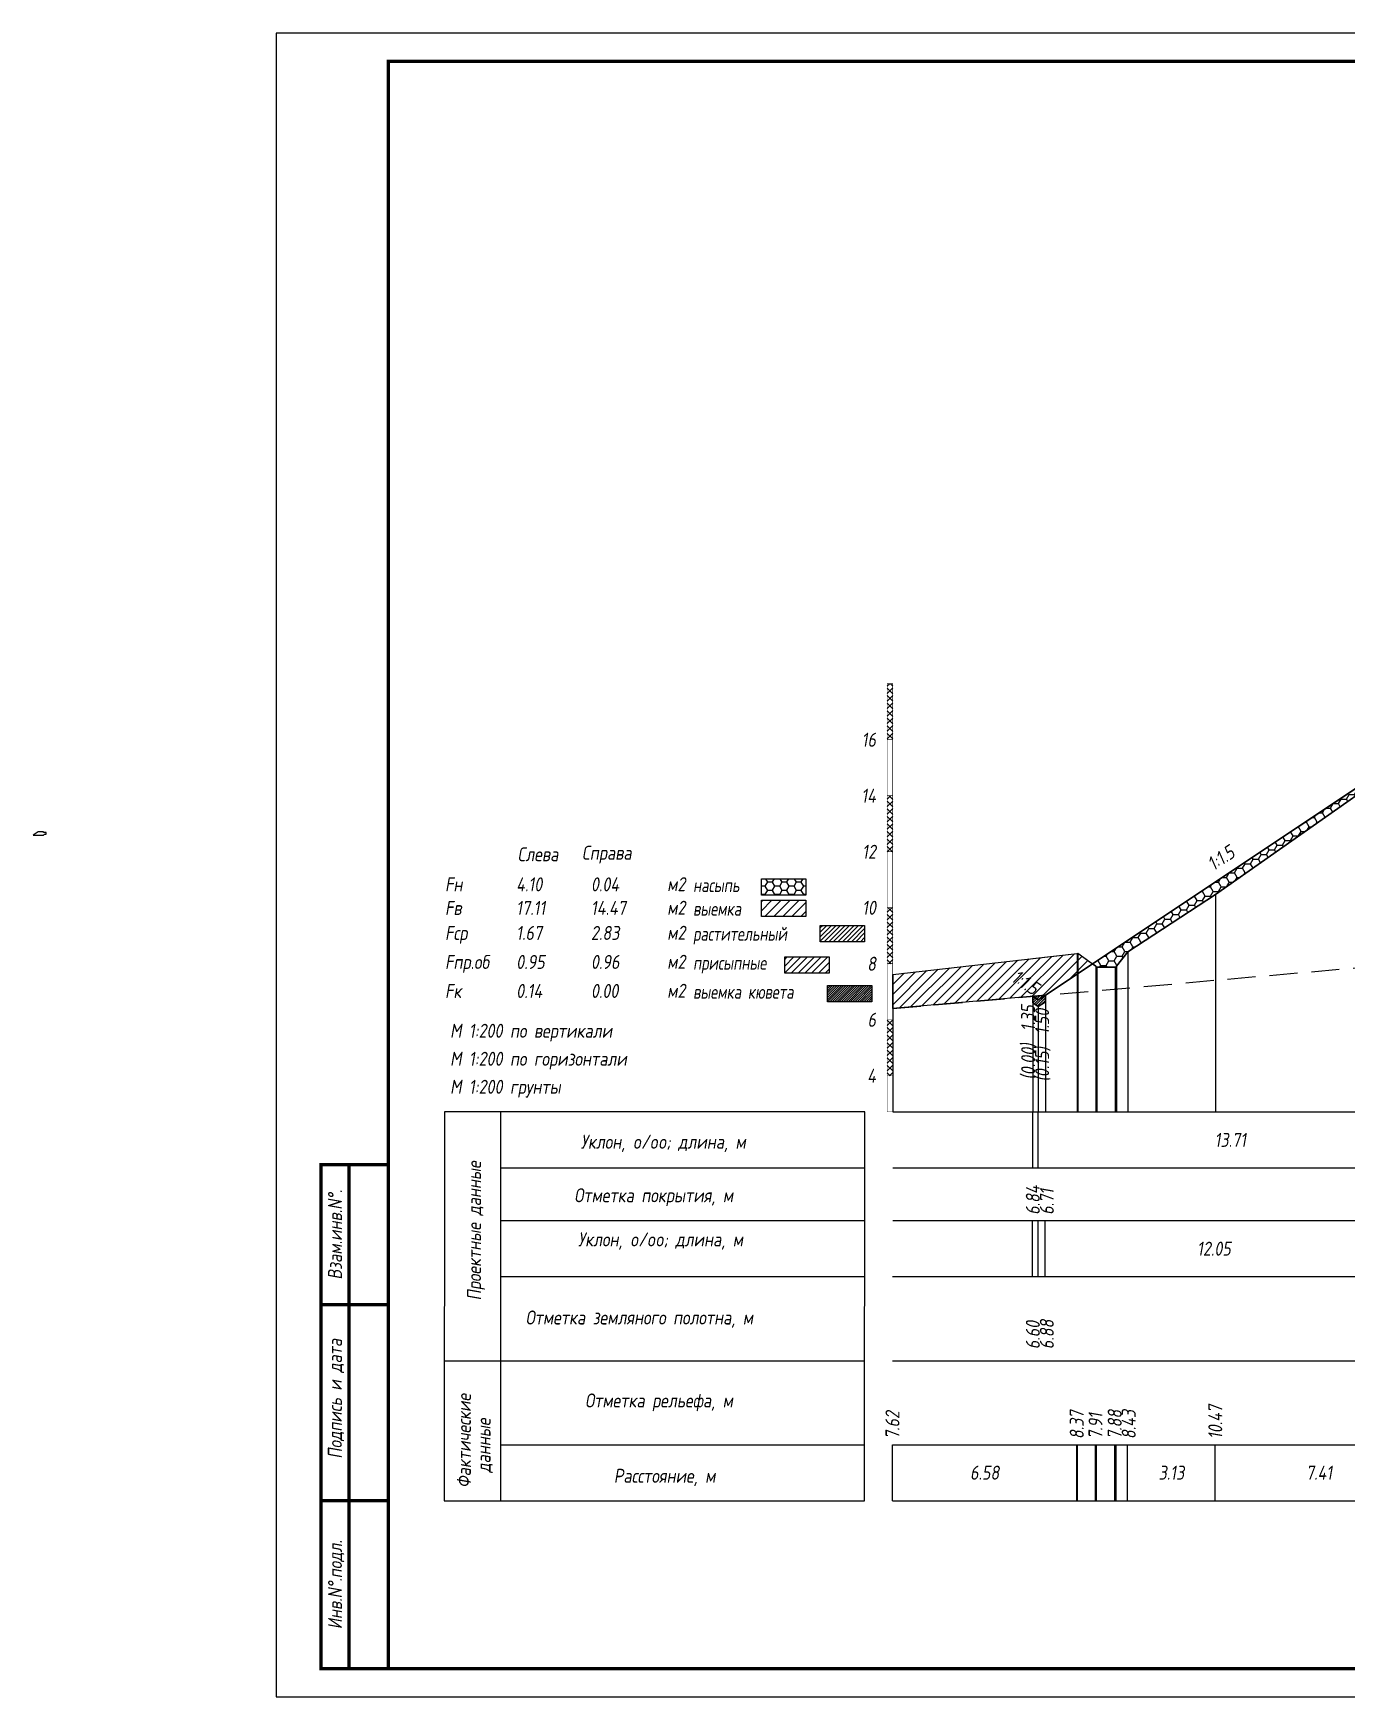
# Model space of a CAD drawing. Extents: x -717 to 1451, y -133302 to 233.
# Drawn here: x -73.4 to 161, y -104444.4 to -104147.4 of the extents above; entities that cross this region are included whole.
import ezdxf
from ezdxf.enums import TextEntityAlignment as Align

# ---------------------------------------------------------------- set-up
doc = ezdxf.new("R2010")
doc.units = 0
doc.linetypes.add('штриховая', pattern=[0.75, 0.5, -0.25])
for name, color, linetype in [('Зарамочное оформление', 7, 'Continuous'), ('Интерполированный поперечник', 2, 'Continuous'), ('Код_510', 7, 'Continuous'), ('Код_514', 1, 'Continuous'), ('Код_516', 1, 'Continuous'), ('Контур_0', 7, 'Continuous'), ('Контур_508', 7, 'Continuous'), ('Контур_512', 7, 'Continuous'), ('Контур_513', 7, 'Continuous'), ('Контур_818', 7, 'Continuous'), ('Красный поперечник', 1, 'Continuous'), ('Линейка абсолютных высот', 7, 'Continuous'), ('Объем выемки', 7, 'Continuous'), ('Объем кюветов', 7, 'Continuous'), ('Объем насыпи', 7, 'Continuous'), ('Объем присыпных обочин', 7, 'Continuous'), ('Объем срезки растительного слоя', 7, 'Continuous'), ('Объём_2650', 7, 'Continuous'), ('Объём_2661', 7, 'Continuous'), ('Объём_2663', 7, 'Continuous'), ('Объём_2666', 7, 'Continuous'), ('Рабочие отметки', 7, 'Continuous'), ('Рабочие отметки доп.', 7, 'Continuous'), ('Таблица', 7, 'Continuous'), ('Уклоны проезжей части', 7, 'Continuous'), ('Черный поперечник', 3, 'Continuous')]:
    doc.layers.add(name, color=color, linetype=linetype)
for name, color, linetype, true_color in [('Контур_2570', 7, 'Continuous', 0x80ff00), ('Контур_2583', 3, 'Continuous', 0x00ff00), ('Контур_2736', 4, 'Continuous', 0x00ffff), ('Контур_2737', 4, 'Continuous', 0x00ffff), ('Контур_2738', 4, 'Continuous', 0x00ffff), ('Контур_2739', 4, 'Continuous', 0x00ffff), ('Контур_2741', 4, 'Continuous', 0x00ffff), ('Контур_2742', 4, 'Continuous', 0x00ffff), ('Контур_2743', 4, 'Continuous', 0x00ffff), ('Контур_2744', 7, 'Continuous', 0xa4ffff), ('Контур_2745', 7, 'Continuous', 0xa4ffff), ('Контур_2747', 4, 'Continuous', 0x00ffff), ('Контур_2748', 4, 'Continuous', 0x00ffff), ('Контур_2749', 4, 'Continuous', 0x00ffff), ('Контур_2750', 4, 'Continuous', 0x00ffff), ('Контур_2751', 4, 'Continuous', 0x00ffff), ('Контур_2752', 4, 'Continuous', 0x00ffff), ('Контур_703', 4, 'Continuous', 0x00ffff), ('Контур_705', 4, 'Continuous', 0x00ffff), ('Контур_707', 4, 'Continuous', 0x00ffff), ('Контур_720', 131, 'Continuous', 0xaaffff), ('Объём_2563', 7, 'Continuous', 0xff8000), ('Объём_2570', 7, 'Continuous', 0x80ff00), ('Объём_2583', 3, 'Continuous', 0x00ff00), ('Объём_2594', 3, 'Continuous', 0x00ff00), ('Объём_2600', 7, 'Continuous', 0x808000), ('Объём_2620', 2, 'Continuous', 0xffff00)]:
    doc.layers.add(name, color=color, linetype=linetype, true_color=true_color)
doc.styles.add('М', font='romand.shx', dxfattribs={"width": 0.8, "oblique": 10, "height": 2.5})
pattern_1 = [(45.0000013, (0, 0), (-0.6735192404, 0.673519211), []), (135.0000003, (0, 0), (-0.673519222, -0.67351923), [])]

# ---------------------------------------------------------------- blocks, each defined once
blk = doc.blocks.new('условные обозначения')
at = {"layer": 'Объём_2563'}
h = blk.add_hatch(dxfattribs=at)
h.set_pattern_fill('ANSI31', color=256, scale=0.3)
h.set_pattern_definition([(45, (-34.5, -100.5), (-0.673519, 0.673519), [])])
h.paths.add_polyline_path([(18.26, 7.53), (27.08, 7.53), (27.08, 4.62), (18.26, 4.62)])
at = {"layer": 'Объём_2570'}
h = blk.add_hatch(dxfattribs=at)
h.set_pattern_fill('ANSI31', color=3, scale=0.2)
h.set_pattern_definition([(45, (-32.9034, -100.5), (-0.4490128, 0.4490128), [])])
h.paths.add_polyline_path([(25.29, 13.16), (34.12, 13.16), (34.12, 10.25), (25.29, 10.25)])
at = {"layer": 'Объём_2600'}
h = blk.add_hatch(dxfattribs=at)
h.set_pattern_fill('ANSI31', color=6, scale=0.4)
h.set_pattern_definition([(45, (-34.5, -100.5), (-0.898026, 0.898026), [])])
h.paths.add_polyline_path([(13.63, 17.67), (22.46, 17.67), (22.46, 14.76), (13.63, 14.76)])
at = {"layer": 'Объём_2620'}
h = blk.add_hatch(dxfattribs=at)
h.set_pattern_fill('ANSI31', color=2, scale=0.1)
h.set_pattern_definition([(45, (-33.755, -100.5), (-0.2245064, 0.2245064), [])])
h.paths.add_polyline_path([(26.75, 2.41), (35.57, 2.41), (35.57, -0.5), (26.75, -0.5)])
at = {"layer": 'Объём_2650'}
h = blk.add_hatch(dxfattribs=at)
h.set_pattern_fill('HONEY', color=5, scale=0.3)
h.set_pattern_definition([(0, (-34.5, -100.5), (1.42875, 0.824889), [0.9525, -1.905]), (120, (-34.5, -100.5), (-1.42875, 0.824889), [0.9525, -1.905]), (60, (-34.5, -100.5), (3e-09, 1.6497784), [-1.905, 0.9525])])
h.paths.add_polyline_path([(13.63, 21.49), (22.46, 21.49), (22.46, 18.58), (13.63, 18.58)])
at = {"layer": 'Объём_2563'}
blk.add_lwpolyline([(18.26, 7.53), (27.08, 7.53), (27.08, 4.62), (18.26, 4.62)], close=True, dxfattribs=at)
at = {"layer": 'Объём_2620', "color": 2}
blk.add_lwpolyline([(26.75, 2.41), (35.57, 2.41), (35.57, -0.5), (26.75, -0.5)], close=True, dxfattribs=at)
at = {"layer": 'Объём_2650', "color": 5}
blk.add_lwpolyline([(13.63, 21.49), (22.46, 21.49), (22.46, 18.58), (13.63, 18.58)], close=True, dxfattribs=at)
at = {"layer": 'Объём_2650', "color": 6}
blk.add_lwpolyline([(13.63, 17.67), (22.46, 17.67), (22.46, 14.76), (13.63, 14.76)], close=True, dxfattribs=at)
at = {"layer": 'Объём_2650', "color": 3}
blk.add_lwpolyline([(25.29, 13.16), (34.12, 13.16), (34.12, 10.25), (25.29, 10.25)], close=True, dxfattribs=at)
at = {"layer": 'Объем насыпи', "color": 1, "style": 'М', "oblique": 10, "width": 0.8}
for s, p in [('насыпь', (0.09, 19.09)), ('выемка', (0.09, 14.89)), ('растительный', (0.09, 10.42)), ('присыпные', (0.09, 5.24)), ('выемка кювета', (0.09, 0.06))]:
    blk.add_text(s, height=2.5, dxfattribs=at).set_placement(p)

msp = doc.modelspace()

# ---------------------------------------------------------------- hatches: boundary and pattern name
at = {"layer": 'Линейка абсолютных высот'}
h = msp.add_hatch(dxfattribs=at)
h.set_pattern_fill('ANSI37', scale=0.3, style=0)
h.set_pattern_definition(pattern_1)
h.paths.add_polyline_path([(80, -104273.557), (80, -104263.557), (79, -104263.557), (79, -104273.557)])
h = msp.add_hatch(dxfattribs=at)
h.set_pattern_fill('ANSI37', scale=0.3, style=0)
h.set_pattern_definition(pattern_1)
h.paths.add_polyline_path([(80, -104293.557), (80, -104283.557), (79, -104283.557), (79, -104293.557)])
h = msp.add_hatch(dxfattribs=at)
h.set_pattern_fill('ANSI37', scale=0.3, style=0)
h.set_pattern_definition(pattern_1)
h.paths.add_polyline_path([(80, -104313.557), (80, -104303.557), (79, -104303.557), (79, -104313.557)])
h = msp.add_hatch(dxfattribs=at)
h.set_pattern_fill('ANSI37', scale=0.3, style=0)
h.set_pattern_definition(pattern_1)
h.paths.add_polyline_path([(80, -104333.557), (80, -104323.557), (79, -104323.557), (79, -104333.557)])
at = {"layer": 'Объём_2600'}
h = msp.add_hatch(dxfattribs=at)
h.set_pattern_fill('HONEY', color=5, scale=0.3)
h.paths.add_polyline_path([(119.667, -104314.134), (116.414, -104314.143), (116.238, -104313.994), (115.636, -104313.56), (167.511, -104278.977), (169.269, -104278.924), (137.619, -104301.203), (121.963, -104311.424), (119.951, -104313.967), (119.81, -104314.132)])
h = msp.add_hatch(dxfattribs=at)
h.set_pattern_fill('ANSI31', color=6, scale=0.4)
h.paths.add_polyline_path([(80, -104315.454), (112.894, -104311.727), (113.036, -104311.686), (115.636, -104313.56), (107.249, -104319.152), (80, -104321.546)])
at = {"layer": 'Объём_2620'}
h = msp.add_hatch(dxfattribs=at)
h.set_pattern_fill('ANSI31', color=2, scale=0.1)
h.paths.add_polyline_path([(105, -104320.551), (105, -104319.349), (107.249, -104319.152), (107.249, -104320.353), (105.976, -104321.202)])

# ---------------------------------------------------------------- linework, layer by layer
at = {"layer": 'Интерполированный поперечник', "linetype": 'штриховая', "ltscale": 10, "flags": 128}
msp.add_lwpolyline([(80, -104321.546), (335.466, -104299.096)], dxfattribs=at)
at = {"layer": 'Код_510'}
for p, q in [((79.946, -104409.421), (79.946, -104399.421)), ((112.839, -104409.421), (112.839, -104399.421)), ((112.982, -104409.421), (112.982, -104399.421)), ((116.184, -104409.421), (116.184, -104399.421)), ((116.36, -104409.421), (116.36, -104399.421)), ((119.613, -104409.421), (119.613, -104399.421)), ((119.756, -104409.421), (119.756, -104399.421)), ((119.897, -104409.421), (119.897, -104399.421)), ((121.909, -104409.421), (121.909, -104399.421)), ((137.565, -104409.421), (137.565, -104399.421))]:
    msp.add_line(p, q, dxfattribs=at)
at = {"layer": 'Код_514'}
for p, q in [((105, -104350), (105, -104340)), ((105.976, -104350), (105.976, -104340))]:
    msp.add_line(p, q, dxfattribs=at)
at = {"layer": 'Код_516'}
for p, q in [((104.946, -104369.421), (104.946, -104359.421)), ((105.922, -104369.421), (105.922, -104359.421)), ((107.194, -104369.421), (107.194, -104359.421)), ((107.194, -104369.421), (107.194, -104359.421))]:
    msp.add_line(p, q, dxfattribs=at)
at = {"layer": 'Контур_0', "flags": 128}
for points in [[(174.526, -104274.3), (107.249, -104319.152), (107.249, -104319.152), (107.249, -104319.152), (107.249, -104319.152), (107.249, -104319.152), (107.249, -104319.152), (107.249, -104319.152), (107.249, -104319.152), (107.249, -104319.152), (107.249, -104319.152), (107.249, -104319.152), (107.249, -104319.152), (107.249, -104319.152), (107.249, -104319.152), (105.976, -104320), (105.976, -104320), (105, -104319.349), (105, -104319.349), (105, -104319.349), (105, -104319.349), (105, -104319.349), (105, -104319.349), (105, -104319.349), (105, -104319.349), (105, -104319.349), (105, -104319.349), (105, -104319.349), (105, -104319.349), (105, -104319.349)], [(174.526, -104274.3), (107.249, -104319.152), (107.249, -104319.152), (107.249, -104319.152), (107.249, -104319.152), (107.249, -104319.152), (107.249, -104319.152), (107.249, -104319.152), (107.249, -104319.152), (107.249, -104319.152), (107.249, -104319.152), (107.249, -104319.152), (107.249, -104319.152), (107.249, -104319.152), (107.249, -104319.152), (105.976, -104320)]]:
    msp.add_lwpolyline(points, dxfattribs=at)
at = {"layer": 'Контур_2570', "flags": 128}
msp.add_lwpolyline([(80, -104315.454), (112.894, -104311.727), (113.036, -104311.686), (116.238, -104313.994), (116.414, -104314.143), (119.667, -104314.134), (119.81, -104314.132), (119.951, -104313.967), (121.963, -104311.424), (137.619, -104301.203), (174.661, -104275.129)], dxfattribs=at)
at = {"layer": 'Контур_2583', "flags": 128}
msp.add_lwpolyline([(105, -104320.551), (105.976, -104321.202), (107.249, -104320.353), (107.249, -104319.152), (105.976, -104320), (105, -104319.349), (105, -104320.551)], dxfattribs=at)
at = {"layer": 'Контур_2736', "flags": 128}
for points in [[(174.526, -104274.3), (107.249, -104319.152)], [(107.249, -104319.152), (105.976, -104320)]]:
    msp.add_lwpolyline(points, dxfattribs=at)
at = {"layer": 'Контур_2737', "flags": 128}
msp.add_lwpolyline([(107.249, -104319.152), (107.249, -104319.152)], dxfattribs=at)
at = {"layer": 'Контур_2738', "flags": 128}
msp.add_lwpolyline([(107.249, -104319.152), (107.249, -104319.152)], dxfattribs=at)
at = {"layer": 'Контур_2739', "flags": 128}
msp.add_lwpolyline([(107.249, -104319.152), (107.249, -104319.152)], dxfattribs=at)
at = {"layer": 'Контур_2741', "flags": 128}
msp.add_lwpolyline([(105, -104319.349), (105, -104319.349)], dxfattribs=at)
at = {"layer": 'Контур_2742', "flags": 128}
msp.add_lwpolyline([(105, -104319.349), (105, -104319.349)], dxfattribs=at)
at = {"layer": 'Контур_2743', "flags": 128}
msp.add_lwpolyline([(105, -104319.349), (105, -104319.349)], dxfattribs=at)
at = {"layer": 'Контур_2744', "flags": 128}
msp.add_lwpolyline([(105, -104319.349), (105, -104319.349)], dxfattribs=at)
msp.add_lwpolyline([(105, -104319.349), (105, -104319.349)], dxfattribs=at)
msp.add_lwpolyline([(105, -104319.349), (105, -104319.349)], dxfattribs=at)
msp.add_lwpolyline([(105, -104319.349), (105, -104319.349)], dxfattribs=at)
msp.add_lwpolyline([(105, -104319.349), (105, -104319.349)], dxfattribs=at)
msp.add_lwpolyline([(105, -104319.349), (105, -104319.349)], dxfattribs=at)
at = {"layer": 'Контур_2745', "flags": 128}
msp.add_lwpolyline([(107.249, -104319.152), (107.249, -104319.152)], dxfattribs=at)
msp.add_lwpolyline([(107.249, -104319.152), (107.249, -104319.152)], dxfattribs=at)
msp.add_lwpolyline([(107.249, -104319.152), (107.249, -104319.152)], dxfattribs=at)
msp.add_lwpolyline([(107.249, -104319.152), (107.249, -104319.152)], dxfattribs=at)
msp.add_lwpolyline([(107.249, -104319.152), (107.249, -104319.152)], dxfattribs=at)
msp.add_lwpolyline([(107.249, -104319.152), (107.249, -104319.152)], dxfattribs=at)
at = {"layer": 'Контур_2747', "flags": 128}
msp.add_lwpolyline([(107.249, -104319.152), (107.249, -104319.152)], dxfattribs=at)
at = {"layer": 'Контур_2748', "flags": 128}
msp.add_lwpolyline([(107.249, -104319.152), (107.249, -104319.152)], dxfattribs=at)
at = {"layer": 'Контур_2749', "flags": 128}
msp.add_lwpolyline([(107.249, -104319.152), (107.249, -104319.152)], dxfattribs=at)
at = {"layer": 'Контур_2750', "flags": 128}
msp.add_lwpolyline([(105, -104319.349), (105, -104319.349)], dxfattribs=at)
at = {"layer": 'Контур_2751', "flags": 128}
msp.add_lwpolyline([(105, -104319.349), (105, -104319.349)], dxfattribs=at)
at = {"layer": 'Контур_2752', "flags": 128}
msp.add_lwpolyline([(105, -104319.349), (105, -104319.349)], dxfattribs=at)
at = {"layer": 'Контур_508', "flags": 128}
msp.add_lwpolyline([(105, -104320.551), (105.976, -104321.202), (107.249, -104320.353), (107.249, -104319.152), (167.511, -104278.977), (230.177, -104277.097), (292.843, -104278.977), (324.471, -104300.062)], dxfattribs=at)
at = {"layer": 'Контур_512', "flags": 128}
msp.add_lwpolyline([(105, -104320.551), (105.976, -104321.202), (107.249, -104320.353), (107.249, -104319.152), (167.511, -104278.977), (230.177, -104277.097), (292.843, -104278.977), (324.471, -104300.062)], dxfattribs=at)
at = {"layer": 'Контур_513', "flags": 128}
msp.add_lwpolyline([(105, -104320.551), (105.976, -104321.202), (107.249, -104320.353), (107.249, -104319.152), (167.511, -104278.977), (230.177, -104277.097), (292.843, -104278.977), (324.471, -104300.062)], dxfattribs=at)
at = {"layer": 'Контур_703', "flags": 128}
msp.add_lwpolyline([(174.526, -104274.3), (107.249, -104319.152)], dxfattribs=at)
at = {"layer": 'Контур_705', "flags": 128}
msp.add_lwpolyline([(107.249, -104319.152), (107.249, -104319.152)], dxfattribs=at)
at = {"layer": 'Контур_707', "flags": 128}
msp.add_lwpolyline([(105.976, -104320), (105, -104319.349)], dxfattribs=at)
at = {"layer": 'Контур_720', "flags": 128}
msp.add_lwpolyline([(105.976, -104320), (105.976, -104320)], dxfattribs=at)
at = {"layer": 'Контур_818', "flags": 128}
msp.add_lwpolyline([(105, -104312.621), (112.894, -104311.727), (113.036, -104311.686), (116.238, -104313.994), (116.414, -104314.143), (119.667, -104314.134), (119.81, -104314.132), (119.951, -104313.967), (121.963, -104311.424), (137.619, -104301.203), (174.661, -104275.129)], dxfattribs=at)
at = {"layer": 'Красный поперечник'}
for p, q in [((105.976, -104320), (174.526, -104274.3)), ((105, -104319.349), (105.976, -104320)), ((105, -104320.551), (105, -104340)), ((105.976, -104321.202), (105.976, -104340)), ((107.249, -104319.152), (107.249, -104340)), ((107.249, -104320.353), (107.249, -104340))]:
    msp.add_line(p, q, dxfattribs=at)
at = {"layer": 'Линейка абсолютных высот', "color": 7, "const_width": 0.1, "flags": 128}
for points in [[(80, -104273.557), (80, -104263.557), (79, -104263.557), (79, -104273.557), (80, -104273.557)], [(80, -104283.557), (80, -104273.557), (79, -104273.557), (79, -104283.557), (80, -104283.557)], [(80, -104293.557), (80, -104283.557), (79, -104283.557), (79, -104293.557), (80, -104293.557)], [(80, -104303.557), (80, -104293.557), (79, -104293.557), (79, -104303.557), (80, -104303.557)], [(80, -104313.557), (80, -104303.557), (79, -104303.557), (79, -104313.557), (80, -104313.557)], [(80, -104323.557), (80, -104313.557), (79, -104313.557), (79, -104323.557), (80, -104323.557)], [(80, -104333.557), (80, -104323.557), (79, -104323.557), (79, -104333.557), (80, -104333.557)], [(80, -104340), (80, -104333.557), (79, -104333.557), (79, -104340), (80, -104340)]]:
    msp.add_lwpolyline(points, dxfattribs=at)
at = {"layer": 'Объём_2563', "color": 250, "flags": 128}
msp.add_lwpolyline([(-71.413, -104290.402), (-71.113, -104290.396), (-71.113, -104290.127), (-71.613, -104290.127), (-71.613, -104289.986), (-72.513, -104290.022), (-73.413, -104290.622), (-71.596, -104290.586), (-71.413, -104290.402)], dxfattribs=at)
at = {"layer": 'Объём_2583', "flags": 128}
msp.add_lwpolyline([(105, -104320.551), (105.976, -104321.202), (107.249, -104320.353), (107.249, -104319.152), (105.976, -104320), (105, -104319.349), (105, -104320.551)], dxfattribs=at)
at = {"layer": 'Объём_2594', "flags": 128}
msp.add_lwpolyline([(107.249, -104319.152), (105.976, -104320), (105, -104319.349)], dxfattribs=at)
at = {"layer": 'Объём_2600', "color": 5, "flags": 128}
msp.add_lwpolyline([(119.667, -104314.134), (116.414, -104314.143), (116.238, -104313.994), (115.636, -104313.56), (167.511, -104278.977), (169.269, -104278.924), (137.619, -104301.203), (121.963, -104311.424), (119.951, -104313.967), (119.81, -104314.132), (119.667, -104314.134), (119.667, -104314.134)], dxfattribs=at)
at = {"layer": 'Объём_2620', "flags": 128}
msp.add_lwpolyline([(105, -104320.551), (105, -104319.349), (107.249, -104319.152), (107.249, -104320.353), (105.976, -104321.202), (105, -104320.551), (105, -104320.551)], dxfattribs=at)
at = {"layer": 'Объём_2650', "color": 6, "flags": 128}
msp.add_lwpolyline([(80, -104315.454), (112.894, -104311.727), (113.036, -104311.686), (115.636, -104313.56), (107.249, -104319.152), (80, -104321.546), (80, -104315.454), (80, -104315.454), (80, -104315.454), (80, -104315.454), (80, -104315.454)], dxfattribs=at)
at = {"layer": 'Объём_2661', "flags": 128}
msp.add_lwpolyline([(174.526, -104274.3), (107.249, -104319.152)], dxfattribs=at)
at = {"layer": 'Объём_2663', "flags": 128}
msp.add_lwpolyline([(107.249, -104319.152), (105.976, -104320), (105, -104319.349)], dxfattribs=at)
at = {"layer": 'Объём_2666', "flags": 128}
msp.add_lwpolyline([(174.526, -104274.3), (107.249, -104319.152)], dxfattribs=at)
at = {"layer": 'Таблица'}
for p, q in [((80, -104340), (349.471, -104340)), ((80, -104350), (349.471, -104350)), ((80, -104359.421), (349.471, -104359.421)), ((79.946, -104369.421), (349.417, -104369.421)), ((79.946, -104384.421), (349.417, -104384.421)), ((79.946, -104399.421), (349.417, -104399.421)), ((79.946, -104409.421), (349.417, -104409.421))]:
    msp.add_line(p, q, dxfattribs=at)
at = {"layer": 'Таблица', "linetype": 'Continuous', "flags": 128}
for points in [[(0, -104340), (-0.054, -104409.421)], [(75, -104340), (0, -104340)], [(10, -104340), (10, -104409.421)], [(74.946, -104409.421), (75, -104340)], [(10, -104350), (75, -104350)], [(10, -104359.421), (75, -104359.421)], [(9.946, -104369.421), (74.946, -104369.421)], [(-0.054, -104384.421), (74.946, -104384.421)], [(9.946, -104399.421), (74.946, -104399.421)], [(-0.054, -104409.421), (74.946, -104409.421)]]:
    msp.add_lwpolyline(points, dxfattribs=at)
at = {"layer": 'Черный поперечник', "color": 7}
for p, q in [((137.619, -104301.203), (137.619, -104340)), ((112.894, -104311.727), (112.894, -104340)), ((113.036, -104311.686), (113.036, -104340)), ((121.963, -104311.424), (121.963, -104340)), ((116.238, -104313.994), (116.238, -104340)), ((116.414, -104314.143), (116.414, -104340)), ((119.667, -104314.134), (119.667, -104340)), ((119.81, -104314.132), (119.81, -104340)), ((119.951, -104313.967), (119.951, -104340)), ((80, -104315.454), (80, -104340))]:
    msp.add_line(p, q, dxfattribs=at)
at = {"layer": 'Черный поперечник', "flags": 128}
msp.add_lwpolyline([(80, -104315.454), (112.894, -104311.727), (113.036, -104311.686), (116.238, -104313.994), (116.414, -104314.143), (119.667, -104314.134), (119.81, -104314.132), (119.951, -104313.967), (121.963, -104311.424), (137.619, -104301.203), (174.661, -104275.129)], dxfattribs=at)

# ---------------------------------------------------------------- block references
at = {"layer": 'Объём_2570', "xscale": 0.9}
msp.add_blockref('условные обозначения', (44.274, -104319.86), dxfattribs=at)

# ---------------------------------------------------------------- texts
at = {"style": 'М', "oblique": 10, "width": 0.8}
msp.add_text('М 1:200 грунты', height=2.5, dxfattribs=at).set_placement((0.973, -104336.769))
at = {"layer": 'Код_510', "style": 'М', "oblique": 10, "width": 0.8}
for s, p in [('10.47', (137.565, -104398.421)), ('7.62', (79.946, -104398.421)), ('8.37', (112.839, -104398.421)), ('7.91', (116.184, -104398.421)), ('7.88', (119.613, -104398.421)), ('8.43', (122.113, -104398.421))]:
    msp.add_text(s, height=2.5, rotation=90, dxfattribs=at).set_placement(p, align=Align.MIDDLE_LEFT)
for s, p in [('6.58', (96.392, -104404.421)), ('3.13', (129.737, -104404.421)), ('7.41', (156.086, -104404.421))]:
    msp.add_text(s, height=2.5, dxfattribs=at).set_placement(p, align=Align.MIDDLE_CENTER)
at = {"layer": 'Код_514', "style": 'М', "oblique": 10, "width": 0.8}
msp.add_text('13.71', height=2.5, dxfattribs=at).set_placement((140.251, -104345), align=Align.MIDDLE_CENTER)
for s, p in [('6.84', (105, -104358.382)), ('6.71', (107.5, -104358.382))]:
    msp.add_text(s, height=2.5, rotation=90, dxfattribs=at).set_placement(p, align=Align.MIDDLE_LEFT)
at = {"layer": 'Код_516', "style": 'М', "oblique": 10, "width": 0.8}
msp.add_text('12.05', height=2.5, dxfattribs=at).set_placement((137.325, -104364.421), align=Align.MIDDLE_CENTER)
for s, p in [('6.60', (105, -104382.371)), ('6.88', (107.5, -104382.371))]:
    msp.add_text(s, height=2.5, rotation=90, dxfattribs=at).set_placement(p, align=Align.MIDDLE_LEFT)
at = {"layer": 'Линейка абсолютных высот', "style": 'М', "oblique": 10, "width": 0.8}
for s, p in [('16', (77, -104273.557)), ('14', (77, -104283.557)), ('12', (77, -104293.557)), ('10', (77, -104303.557)), ('8', (77, -104313.557)), ('6', (77, -104323.557)), ('4', (77, -104333.557))]:
    msp.add_text(s, height=2.5, dxfattribs=at).set_placement(p, align=Align.MIDDLE_RIGHT)
at = {"layer": 'Объем выемки', "style": 'М', "oblique": 10, "width": 0.8}
for s, p in [('Fв', (0.085, -104304.835)), ('17.11', (12.785, -104304.835)), ('14.47', (26.126, -104304.835)), ('м2', (39.731, -104304.802))]:
    msp.add_text(s, height=2.5, dxfattribs=at).set_placement(p)
at = {"layer": 'Объем кюветов', "style": 'М', "oblique": 10, "width": 0.8}
for s, p in [('Fк', (0.085, -104319.66)), ('0.14', (12.785, -104319.66)), ('0.00', (26.126, -104319.66)), ('м2', (39.731, -104319.627))]:
    msp.add_text(s, height=2.5, dxfattribs=at).set_placement(p)
at = {"layer": 'Объем насыпи', "style": 'М', "oblique": 10, "width": 0.8}
for s, p in [('Слева', (13.029, -104295.249)), ('Справа', (24.522, -104294.982)), ('Fн', (0.085, -104300.63)), ('4.10', (12.785, -104300.63)), ('0.04', (26.126, -104300.63)), ('м2', (39.731, -104300.597))]:
    msp.add_text(s, height=2.5, dxfattribs=at).set_placement(p)
at = {"layer": 'Объем присыпных обочин', "style": 'М', "oblique": 10, "width": 0.8}
for s, p in [('Fпр.об', (0.085, -104314.481)), ('0.95', (12.785, -104314.481)), ('0.96', (26.126, -104314.481)), ('м2', (39.731, -104314.448))]:
    msp.add_text(s, height=2.5, dxfattribs=at).set_placement(p)
at = {"layer": 'Объем срезки растительного слоя', "style": 'М', "oblique": 10, "width": 0.8}
for s, p in [('Fср', (0.085, -104309.303)), ('1.67', (12.785, -104309.303)), ('2.83', (26.126, -104309.303)), ('м2', (39.731, -104309.269))]:
    msp.add_text(s, height=2.5, dxfattribs=at).set_placement(p)
at = {"layer": 'Рабочие отметки', "color": 1, "style": 'М', "oblique": 10, "width": 0.8}
for s, p in [('1.35', (104.16, -104320.932)), ('1.50', (106.66, -104321.582))]:
    msp.add_text(s, height=2.5, rotation=90, dxfattribs=at).set_placement(p, align=Align.MIDDLE_RIGHT)
at = {"layer": 'Рабочие отметки доп.', "color": 1, "style": 'М', "oblique": 10, "width": 0.8}
for s, p in [('(0.00)', (104.16, -104327.782)), ('(0.15)', (106.66, -104328.432))]:
    msp.add_text(s, height=2.5, rotation=90, dxfattribs=at).set_placement(p, align=Align.MIDDLE_RIGHT)
at = {"layer": 'Таблица', "style": 'М', "oblique": 10, "width": 0.8}
for s, p in [('М 1:200 по вертикали', (0.973, -104326.769)), ('М 1:200 по горизонтали', (0.973, -104331.769)), ('Уклон, o/oo; длина, м', (24.315, -104346.584)), ('Отметка покрытия, м', (23.148, -104356.139)), ('Уклон, o/oo; длина, м', (23.824, -104364.017)), ('Отметка земляного полотна, м', (14.462, -104377.965)), ('Отметка рельефа, м', (25.077, -104392.777)), ('Расстояние, м', (30.202, -104406.23))]:
    msp.add_text(s, height=2.5, dxfattribs=at).set_placement(p)
for s, p in [('Проектные данные ', (6.519, -104373.677)), ('Фактические ', (4.698, -104407.131)), ('данные', (8.204, -104404.426))]:
    msp.add_text(s, height=2.5, rotation=90, dxfattribs=at).set_placement(p)
at = {"layer": 'Уклоны проезжей части', "color": 1, "style": 'М', "oblique": 10, "width": 0.8}
for rotation, p in [(33.69007, (139.696, -104296.318)), (326.30994, (102.586, -104318.546))]:
    msp.add_text('1:1.5', height=2.5, rotation=rotation, dxfattribs=at).set_placement(p, align=Align.BOTTOM_CENTER)

# ---------------------------------------------------------------- wipeouts: each hides what was drawn before it
msp.add_wipeout([(-10.054, -104349.421), (-22.054, -104349.421), (-22.054, -104439.421), (-10.054, -104439.421)]).dxf.layer = 'Зарамочное оформление'

# ---------------------------------------------------------------- next in the draw order: linework, layer by layer
at = {"flags": 128}
msp.add_lwpolyline([(-30.054, -104444.421), (389.946, -104444.421), (389.946, -104147.421), (-30.054, -104147.421)], close=True, dxfattribs=at)
at = {"const_width": 0.6, "flags": 128}
msp.add_lwpolyline([(-10.054, -104439.421), (384.946, -104439.421), (384.946, -104152.421), (-10.054, -104152.421)], close=True, dxfattribs=at)
at = {"layer": 'Зарамочное оформление', "linetype": 'Continuous', "lineweight": -3, "const_width": 0.6, "flags": 128}
for points in [[(-10.054, -104439.421), (-22.054, -104439.421), (-22.054, -104349.421), (-10.054, -104349.421)], [(-17.054, -104439.421), (-17.054, -104349.421)], [(-22.054, -104374.421), (-10.054, -104374.421)], [(-22.054, -104409.421), (-10.054, -104409.421)]]:
    msp.add_lwpolyline(points, dxfattribs=at)

# ---------------------------------------------------------------- next in the draw order: texts
at = {"layer": 'Зарамочное оформление', "lineweight": 15, "style": 'М', "oblique": 10, "width": 0.8}
for s, p in [('Взам.инв.N%%d.', (-19.554, -104361.921)), ('Подпись и дата', (-19.572, -104391.227)), ('Инв.N%%d.подл.', (-19.554, -104424.421))]:
    msp.add_text(s, height=2.5, rotation=90, dxfattribs=at).set_placement(p, align=Align.MIDDLE_CENTER)

doc.saveas('drawing.dxf')
